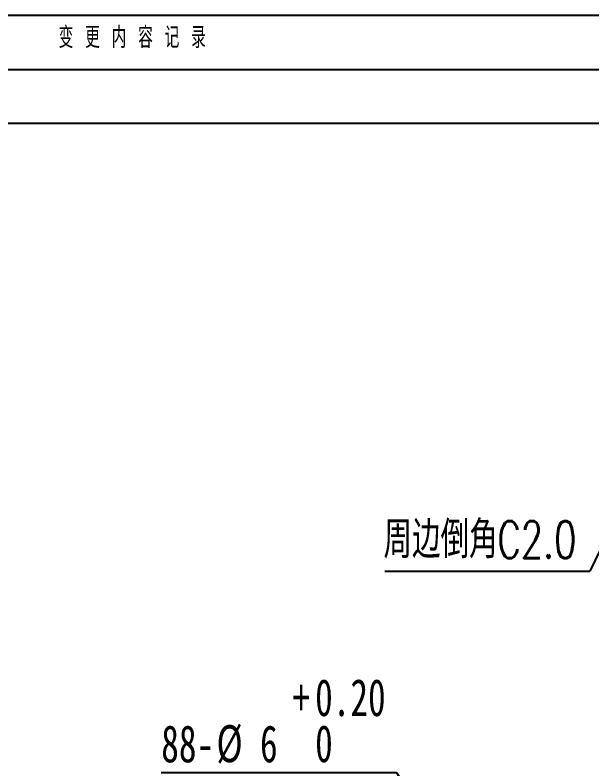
# Model space of a CAD drawing. Extents: x 2 to 292, y 3 to 207.
# Drawn here: x 178.5 to 233.1, y 135.3 to 206.6 of the extents above; entities that cross this region are included whole.
import ezdxf

# ---------------------------------------------------------------- set-up
doc = ezdxf.new("R2010")
doc.units = 0
doc.linetypes.add('SLD-实线', pattern=[0])
doc.layers.get('0').update_dxf_attribs({"linetype": 'CONTINUOUS'})
for name, color, linetype in [('图层7', 7, 'SLD-实线'), ('图框', 7, 'SLD-实线'), ('粗实线', 7, 'SLD-实线')]:
    doc.layers.add(name, color=color, linetype=linetype)
doc.styles.add('SLDTEXTSTYLE0', font='TXT', dxfattribs={"width": 0.7, "bigfont": 'bigfont'})
doc.styles.add('SLDTEXTSTYLE2', font='TXT', dxfattribs={"width": 0.7})
doc.styles.add('SLDTEXTSTYLE6', font='TXT', dxfattribs={"width": 0.629187, "bigfont": 'bigfont'})
doc.dimstyles.new('SLDDIMSTYLE13', dxfattribs={"dimtxt": 3.5, "dimasz": 4.08, "dimexe": 0, "dimexo": 0.0625, "dimgap": 0.875, "dimtad": 0, "dimtih": 1, "dimtoh": 1, "dimlfac": 1.5, "dimrnd": 1e-09, "dimzin": 12, "dimtxsty": 'SLDTEXTSTYLE2', "dimblk1": 'NONE', "dimsah": 1, "dimcen": 0, "dimazin": 3, "dimtol": 1, "dimtp": 0.2, "dimtfac": 1, "dimtmove": 0, "dimatfit": 3, "dimtolj": 1, "dimtzin": 0})
doc.dimstyles.new('SLDDIMSTYLE8', dxfattribs={"dimtxt": 0.18, "dimasz": 1.016, "dimexe": 0, "dimexo": 0.0625, "dimgap": 0, "dimtad": 0, "dimtih": 1, "dimtoh": 1, "dimdec": 0, "dimrnd": 1e-09, "dimzin": 0, "dimtxsty": 'STANDARD', "dimblk1": 'DOT', "dimblk2": 'DOT', "dimsah": 1, "dimcen": 0.09, "dimazin": 3, "dimtfac": 1.016, "dimtdec": 0, "dimtofl": 0, "dimtmove": 0, "dimatfit": 3, "dimtolj": 1, "dimtzin": 0})

# ---------------------------------------------------------------- blocks, each defined once
blk = doc.blocks.new('SW_NOTE_10')
at = {"layer": '图框', "color": 0}
blk.add_line((-19.39, 0), (0, 0), dxfattribs=at)
at = {"layer": '图框', "color": 0, "insert": (-19.507, 4.738), "char_height": 3.5, "attachment_point": 1, "style": 'SLDTEXTSTYLE0'}
blk.add_mtext('\\M+18EFC边\\M+1937C\\M+18A70C2.0', dxfattribs=at)
blk = doc.blocks.new('_DOT')
at = {"color": 0, "linetype": 'BYBLOCK'}
blk.add_line((-0.5, 0), (-1, 0), dxfattribs=at)
at = {"color": 0, "linetype": 'BYBLOCK', "const_width": 0.5}
blk.add_lwpolyline([(-0.25, 0, 1), (0.25, 0, 1)], format="xyb", close=True, dxfattribs=at)
blk = doc.blocks.new('_D_28')
at = {"layer": '图框', "color": 5}
for p, q in [((214.645, 134.928), (192.366, 134.928)), ((228.561, 113.293), (214.645, 134.928)), ((230.725, 109.929), (228.561, 113.293))]:
    blk.add_line(p, q, dxfattribs=at)
blk.add_solid([(228.561, 113.293), (226.781, 116.999), (225.927, 116.45)], dxfattribs=at)
at = {"layer": '图框', "color": 5, "char_height": 3.5, "attachment_point": 1, "style": 'SLDTEXTSTYLE2'}
for s, insert in [('+', (204.764, 143.81)), ('0.20', (206.918, 143.81)), ('88-', (192.366, 139.44)), ('%%c', (197.587, 139.455)), ('6', (201.702, 139.44)), ('0', (206.918, 139.455))]:
    blk.add_mtext(s, dxfattribs=dict(at, insert=insert))
blk = doc.blocks.new('_NONE')

msp = doc.modelspace()

# ---------------------------------------------------------------- linework, layer by layer
at = {"layer": '图层7', "color": 5}
for p, q in [((147.20335433, 201.44208283), (292.20335529, 201.44208283)), ((147.20335433, 196.35433538), (292.20335529, 196.35433538))]:
    msp.add_line(p, q, dxfattribs=at)
at = {"layer": '粗实线', "color": 5}
msp.add_line((2.20335337, 206.5709215), (292.20335529, 206.5709215), dxfattribs=at)

# ---------------------------------------------------------------- block references
at = {"layer": '图框', "color": 5}
msp.add_blockref('SW_NOTE_10', (232.88958263, 154.00000011), dxfattribs=at)

# ---------------------------------------------------------------- texts
at = {"layer": '图层7', "color": 5, "insert": (182.66411325, 205.45562471), "char_height": 2, "attachment_point": 1, "style": 'SLDTEXTSTYLE6'}
msp.add_mtext('变 \\M+18D58 \\M+193E0 \\M+19765 记 录', dxfattribs=at)

# ---------------------------------------------------------------- dimensions: what is measured, and where the dimension line sits
at = {"layer": '图框', "color": 5}
dim = msp.add_diameter_dim_2p(p1=(230.72484899, 109.92874452), p2=(228.56098323, 113.29292123), text='88-<>', dimstyle='SLDDIMSTYLE13', dxfattribs=at)
dim.commit()
dim.dimension.update_dxf_attribs({"geometry": '_D_28', "text_midpoint": (202.71192661, 139.29109632), "dimtype": 163})

# ---------------------------------------------------------------- leaders
msp.add_leader([(239.02839818, 166.72601286), (232.88958263, 154.00000011)], dimstyle='SLDDIMSTYLE8', dxfattribs=at)

doc.saveas('drawing.dxf')
